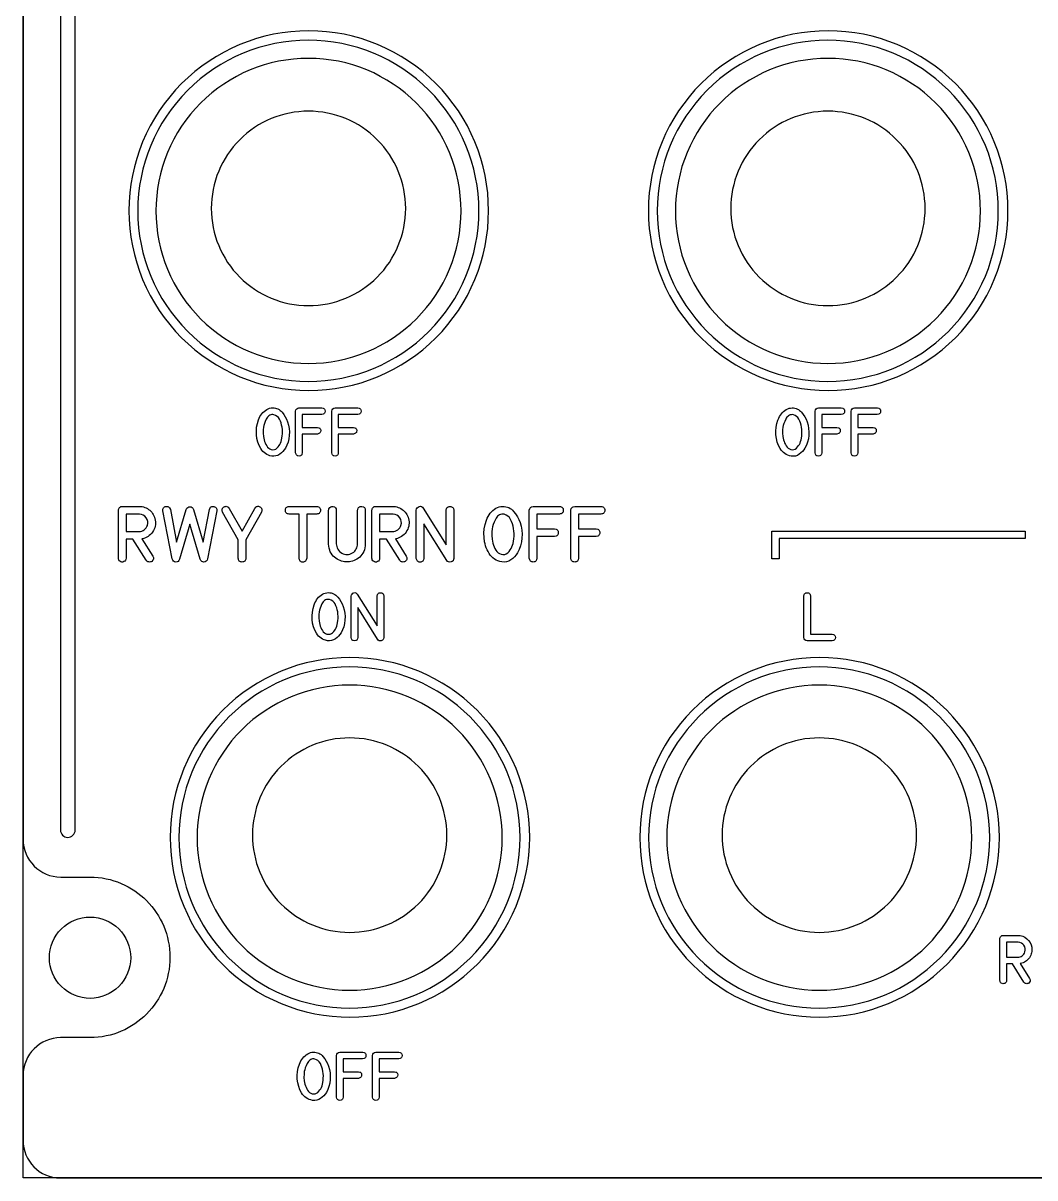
# Model space of a CAD drawing. Extents: x 361 to 684, y 82 to 686.
# Drawn here: x 361.5 to 423.4, y 81.8 to 152.4 of the extents above; entities that cross this region are included whole.
import ezdxf

# ---------------------------------------------------------------- set-up
doc = ezdxf.new("R2010")
doc.units = 0
for name, color, linetype in [('_BACKPANEL', 5, 'CONTINUOUS'), ('_ENGRAVING', 105, 'CONTINUOUS'), ('_TOPLAYER', 1, 'CONTINUOUS')]:
    doc.layers.add(name, color=color, linetype=linetype)

msp = doc.modelspace()

# ---------------------------------------------------------------- linework, layer by layer
at = {"layer": '_BACKPANEL'}
msp.add_lwpolyline([(683.772, 213.525), (683.772, 208.819), (683.772, 199.406), (683.772, 189.994), (683.772, 91.163), (683.772, 81.75), (361.5, 81.75), (361.5, 91.163), (361.5, 189.994), (361.5, 199.406), (361.5, 208.819), (361.5, 213.525)], close=True, dxfattribs=at)
for points in [[(378.972, 147.041, 0.414214), (373.022, 141.091, 0.414214), (378.972, 135.141, 0.414214), (384.922, 141.091, 0.414214)], [(410.772, 147.041, 0.414214), (404.822, 141.091, 0.414214), (410.772, 135.141, 0.414214), (416.722, 141.091, 0.414214)], [(381.492, 108.681, 0.414214), (375.542, 102.731, 0.414214), (381.492, 96.781, 0.414214), (387.442, 102.731, 0.414214)], [(410.243, 108.681, 0.414214), (404.293, 102.731, 0.414214), (410.243, 96.781, 0.414214), (416.193, 102.731, 0.414214)], [(365.602, 92.74, -0.414214), (363.113, 95.228, -0.414214), (365.602, 97.716, -0.414214), (368.09, 95.228, -0.414214)]]:
    msp.add_lwpolyline(points, format="xyb", close=True, dxfattribs=at)
at = {"layer": '_ENGRAVING'}
msp.add_lwpolyline([(363.787, 192.527), (363.787, 103.037), (363.796, 102.946), (363.822, 102.862), (363.864, 102.786), (363.919, 102.719), (363.985, 102.664), (364.062, 102.623), (364.146, 102.597), (364.237, 102.588), (364.238, 102.588), (364.328, 102.597), (364.412, 102.623), (364.489, 102.665), (364.555, 102.719), (364.61, 102.786), (364.651, 102.862), (364.678, 102.946), (364.687, 103.037), (364.687, 192.527)], dxfattribs=at)
for points in [[(378.989, 151.96, 0.414214), (367.982, 140.953, 0.414214), (378.989, 129.947, 0.414214), (389.995, 140.953, 0.414214)], [(378.961, 151.385, 0.414214), (368.52, 140.943, 0.414214), (378.961, 130.502, 0.414214), (389.403, 140.943, 0.414214)], [(410.789, 151.96, 0.414214), (399.782, 140.953, 0.414214), (410.789, 129.947, 0.414214), (421.795, 140.953, 0.414214)], [(410.761, 151.385, 0.414214), (400.32, 140.943, 0.414214), (410.761, 130.502, 0.414214), (421.203, 140.943, 0.414214)], [(381.509, 113.6, 0.414214), (370.502, 102.594, 0.414214), (381.509, 91.587, 0.414214), (392.515, 102.594, 0.414214)], [(410.26, 113.6, 0.414214), (399.254, 102.594, 0.414214), (410.26, 91.587, 0.414214), (421.266, 102.594, 0.414214)], [(381.481, 113.025, 0.414214), (371.04, 102.583, 0.414214), (381.481, 92.142, 0.414214), (391.923, 102.583, 0.414214)], [(410.233, 113.025, 0.414214), (399.791, 102.583, 0.414214), (410.233, 92.142, 0.414214), (420.674, 102.583, 0.414214)]]:
    msp.add_lwpolyline(points, format="xyb", close=True, dxfattribs=at)
for points in [[(377.697, 128.031), (377.753, 127.829), (377.789, 127.624), (377.803, 127.415), (377.797, 127.201), (377.771, 126.991), (377.722, 126.79), (377.653, 126.599), (377.562, 126.416), (377.491, 126.31), (377.41, 126.212), (377.316, 126.123), (377.211, 126.041), (377.097, 125.977), (376.977, 125.937), (376.852, 125.923), (376.72, 125.933), (376.614, 125.957), (376.514, 125.99), (376.421, 126.033), (376.334, 126.085), (376.254, 126.147), (376.18, 126.218), (376.112, 126.299), (376.051, 126.389), (375.947, 126.584), (375.868, 126.79), (375.814, 127.007), (375.784, 127.234), (375.78, 127.465), (375.799, 127.693), (375.842, 127.919), (375.91, 128.141), (375.953, 128.247), (376.002, 128.347), (376.056, 128.438), (376.117, 128.522), (376.183, 128.599), (376.256, 128.668), (376.334, 128.729), (376.419, 128.783), (376.505, 128.826), (376.593, 128.857), (376.683, 128.875), (376.775, 128.881), (376.862, 128.877), (376.944, 128.864), (377.023, 128.843), (377.098, 128.814), (377.168, 128.777), (377.235, 128.731), (377.297, 128.676), (377.355, 128.613), (377.461, 128.477), (377.553, 128.334), (377.632, 128.186)], [(378.185, 126.131), (378.185, 128.676), (378.207, 128.76), (378.249, 128.823), (378.31, 128.863), (378.39, 128.881), (379.787, 128.881), (379.874, 128.862), (379.909, 128.845), (379.937, 128.822), (379.959, 128.794), (379.975, 128.76), (379.987, 128.677), (379.974, 128.594), (379.959, 128.56), (379.936, 128.532), (379.908, 128.51), (379.873, 128.493), (379.784, 128.476), (378.59, 128.476), (378.59, 127.686), (379.521, 127.686), (379.608, 127.669), (379.643, 127.652), (379.671, 127.63), (379.693, 127.603), (379.709, 127.571), (379.723, 127.491), (379.712, 127.411), (379.696, 127.377), (379.674, 127.349), (379.646, 127.325), (379.611, 127.305), (379.521, 127.281), (378.59, 127.281), (378.59, 126.131), (378.573, 126.043), (378.556, 126.009), (378.534, 125.981), (378.507, 125.958), (378.475, 125.942), (378.395, 125.929), (378.314, 125.94), (378.28, 125.956), (378.252, 125.978), (378.228, 126.006), (378.209, 126.041)], [(380.391, 126.131), (380.391, 128.676), (380.414, 128.76), (380.455, 128.823), (380.516, 128.863), (380.596, 128.881), (381.993, 128.881), (382.081, 128.862), (382.115, 128.845), (382.143, 128.822), (382.165, 128.794), (382.181, 128.76), (382.194, 128.677), (382.181, 128.594), (382.165, 128.56), (382.143, 128.532), (382.114, 128.51), (382.079, 128.493), (381.99, 128.476), (380.797, 128.476), (380.797, 127.686), (381.727, 127.686), (381.815, 127.669), (381.849, 127.652), (381.878, 127.63), (381.9, 127.603), (381.916, 127.571), (381.929, 127.491), (381.918, 127.411), (381.902, 127.377), (381.88, 127.349), (381.852, 127.325), (381.817, 127.305), (381.727, 127.281), (380.797, 127.281), (380.797, 126.131), (380.779, 126.043), (380.762, 126.009), (380.741, 125.981), (380.714, 125.958), (380.681, 125.942), (380.601, 125.929), (380.52, 125.94), (380.487, 125.956), (380.458, 125.978), (380.434, 126.006), (380.415, 126.041)], [(409.5, 128.03), (409.556, 127.828), (409.592, 127.623), (409.606, 127.414), (409.601, 127.2), (409.574, 126.99), (409.525, 126.789), (409.456, 126.598), (409.365, 126.415), (409.295, 126.309), (409.213, 126.211), (409.119, 126.122), (409.014, 126.04), (408.9, 125.976), (408.78, 125.936), (408.655, 125.922), (408.523, 125.932), (408.417, 125.956), (408.318, 125.989), (408.224, 126.032), (408.137, 126.084), (408.057, 126.146), (407.983, 126.217), (407.915, 126.298), (407.854, 126.388), (407.75, 126.583), (407.671, 126.789), (407.617, 127.006), (407.588, 127.233), (407.583, 127.464), (407.602, 127.692), (407.645, 127.918), (407.713, 128.14), (407.756, 128.246), (407.805, 128.346), (407.859, 128.437), (407.92, 128.521), (407.987, 128.598), (408.059, 128.667), (408.137, 128.728), (408.222, 128.782), (408.308, 128.825), (408.396, 128.856), (408.486, 128.874), (408.578, 128.88), (408.665, 128.876), (408.748, 128.863), (408.826, 128.842), (408.901, 128.813), (408.971, 128.776), (409.038, 128.73), (409.1, 128.675), (409.158, 128.612), (409.264, 128.476), (409.356, 128.333), (409.435, 128.185)], [(409.988, 126.13), (409.988, 128.675), (410.011, 128.759), (410.052, 128.822), (410.113, 128.862), (410.193, 128.88), (411.59, 128.88), (411.677, 128.861), (411.712, 128.844), (411.74, 128.821), (411.762, 128.793), (411.778, 128.759), (411.79, 128.676), (411.778, 128.593), (411.762, 128.559), (411.739, 128.531), (411.711, 128.509), (411.676, 128.492), (411.587, 128.475), (410.393, 128.475), (410.393, 127.685), (411.324, 127.685), (411.412, 127.668), (411.446, 127.651), (411.474, 127.629), (411.496, 127.602), (411.513, 127.57), (411.526, 127.491), (411.515, 127.41), (411.499, 127.376), (411.477, 127.348), (411.449, 127.324), (411.414, 127.304), (411.324, 127.28), (410.393, 127.28), (410.393, 126.13), (410.376, 126.042), (410.359, 126.008), (410.337, 125.98), (410.31, 125.958), (410.278, 125.941), (410.198, 125.928), (410.117, 125.939), (410.084, 125.955), (410.055, 125.977), (410.031, 126.005), (410.012, 126.04)], [(412.194, 126.13), (412.194, 128.675), (412.217, 128.759), (412.259, 128.822), (412.319, 128.862), (412.399, 128.88), (413.796, 128.88), (413.884, 128.861), (413.918, 128.844), (413.947, 128.821), (413.968, 128.793), (413.984, 128.759), (413.997, 128.676), (413.984, 128.593), (413.968, 128.559), (413.946, 128.531), (413.917, 128.509), (413.882, 128.492), (413.793, 128.475), (412.6, 128.475), (412.6, 127.685), (413.531, 127.685), (413.618, 127.668), (413.652, 127.651), (413.681, 127.629), (413.703, 127.602), (413.719, 127.57), (413.733, 127.491), (413.721, 127.41), (413.706, 127.376), (413.684, 127.348), (413.655, 127.324), (413.62, 127.304), (413.531, 127.28), (412.6, 127.28), (412.6, 126.13), (412.582, 126.042), (412.566, 126.008), (412.544, 125.98), (412.517, 125.958), (412.484, 125.941), (412.404, 125.928), (412.323, 125.939), (412.29, 125.955), (412.261, 125.977), (412.237, 126.005), (412.218, 126.04)], [(376.787, 128.471), (376.722, 128.467), (376.662, 128.453), (376.606, 128.431), (376.553, 128.4), (376.505, 128.36), (376.461, 128.311), (376.421, 128.253), (376.385, 128.186), (376.323, 128.048), (376.273, 127.921), (376.237, 127.804), (376.212, 127.698), (376.194, 127.535), (376.192, 127.341), (376.211, 127.133), (376.253, 126.928), (376.283, 126.828), (376.319, 126.734), (376.363, 126.644), (376.413, 126.56), (376.47, 126.485), (376.536, 126.424), (376.61, 126.376), (376.693, 126.343), (376.79, 126.324), (376.881, 126.331), (376.965, 126.364), (377.041, 126.423), (377.11, 126.496), (377.17, 126.571), (377.221, 126.648), (377.263, 126.728), (377.298, 126.818), (377.327, 126.92), (377.35, 127.036), (377.367, 127.164), (377.377, 127.299), (377.378, 127.434), (377.371, 127.568), (377.354, 127.703), (377.329, 127.834), (377.294, 127.959), (377.249, 128.077), (377.194, 128.188), (377.127, 128.286), (377.049, 128.364), (376.957, 128.423), (376.853, 128.463)], [(408.59, 128.47), (408.525, 128.466), (408.465, 128.452), (408.409, 128.43), (408.357, 128.399), (408.308, 128.359), (408.264, 128.31), (408.224, 128.252), (408.188, 128.185), (408.126, 128.047), (408.077, 127.92), (408.04, 127.803), (408.015, 127.697), (407.997, 127.534), (407.995, 127.34), (408.014, 127.132), (408.056, 126.927), (408.086, 126.827), (408.123, 126.733), (408.166, 126.643), (408.216, 126.559), (408.274, 126.484), (408.339, 126.423), (408.414, 126.375), (408.496, 126.342), (408.593, 126.323), (408.684, 126.33), (408.768, 126.363), (408.844, 126.422), (408.913, 126.495), (408.973, 126.57), (409.024, 126.647), (409.066, 126.727), (409.101, 126.817), (409.13, 126.919), (409.153, 127.035), (409.171, 127.163), (409.18, 127.298), (409.181, 127.433), (409.174, 127.567), (409.158, 127.702), (409.132, 127.833), (409.097, 127.958), (409.052, 128.076), (408.997, 128.187), (408.93, 128.285), (408.852, 128.363), (408.76, 128.422), (408.656, 128.462)], [(369.439, 119.805), (369.475, 119.714), (369.48, 119.672), (369.477, 119.632), (369.465, 119.593), (369.445, 119.556), (369.379, 119.488), (369.338, 119.465), (369.293, 119.45), (369.246, 119.446), (369.195, 119.45), (369.146, 119.463), (369.105, 119.485), (369.07, 119.515), (369.043, 119.553), (368.222, 120.85), (367.806, 120.85), (367.806, 119.678), (367.797, 119.611), (367.773, 119.553), (367.732, 119.506), (367.674, 119.469), (367.609, 119.447), (367.547, 119.443), (367.486, 119.459), (367.428, 119.493), (367.388, 119.53), (367.359, 119.574), (367.342, 119.623), (367.336, 119.678), (367.336, 122.62), (367.34, 122.667), (367.353, 122.71), (367.374, 122.749), (367.404, 122.785), (367.439, 122.815), (367.479, 122.836), (367.522, 122.849), (367.569, 122.853), (368.603, 122.853), (368.695, 122.85), (368.783, 122.838), (368.869, 122.82), (368.952, 122.794), (369.031, 122.761), (369.107, 122.72), (369.181, 122.672), (369.251, 122.616), (369.375, 122.489), (369.428, 122.42), (369.473, 122.347), (369.513, 122.27), (369.546, 122.188), (369.592, 122.014), (369.605, 121.917), (369.608, 121.822), (369.602, 121.728), (369.586, 121.636), (369.56, 121.545), (369.525, 121.456), (369.481, 121.368), (369.426, 121.282), (369.365, 121.201), (369.299, 121.129), (369.228, 121.065), (369.152, 121.009), (369.072, 120.961), (368.986, 120.922), (368.896, 120.891), (368.801, 120.869), (368.77, 120.864)], [(368.603, 121.318), (368.686, 121.325), (368.767, 121.344), (368.843, 121.376), (368.917, 121.421), (368.983, 121.477), (369.037, 121.54), (369.08, 121.612), (369.111, 121.691), (369.136, 121.816), (369.132, 121.935), (369.1, 122.048), (369.039, 122.155), (368.957, 122.247), (368.861, 122.316), (368.751, 122.361), (368.626, 122.384), (367.806, 122.384), (367.806, 121.318)], [(371.935, 122.663), (372.517, 120.672), (372.907, 122.663), (372.95, 122.759), (372.978, 122.795), (373.01, 122.822), (373.047, 122.84), (373.087, 122.851), (373.132, 122.853), (373.181, 122.847), (373.228, 122.833), (373.269, 122.814), (373.303, 122.789), (373.33, 122.758), (373.35, 122.721), (373.363, 122.678), (373.368, 122.575), (372.792, 119.635), (372.759, 119.554), (372.711, 119.495), (372.65, 119.458), (372.575, 119.443), (372.499, 119.451), (372.434, 119.482), (372.38, 119.535), (372.338, 119.612), (371.708, 121.759), (371.084, 119.612), (371.041, 119.534), (370.987, 119.48), (370.923, 119.45), (370.849, 119.443), (370.776, 119.46), (370.714, 119.497), (370.664, 119.555), (370.626, 119.635), (370.05, 122.575), (370.062, 122.682), (370.077, 122.725), (370.097, 122.763), (370.124, 122.794), (370.157, 122.819), (370.195, 122.837), (370.24, 122.849), (370.286, 122.854), (370.328, 122.851), (370.368, 122.84), (370.404, 122.821), (370.437, 122.793), (370.466, 122.758), (370.516, 122.663), (370.901, 120.669), (371.484, 122.663), (371.525, 122.736), (371.577, 122.788), (371.639, 122.821), (371.712, 122.833), (371.785, 122.825), (371.847, 122.793), (371.896, 122.74)], [(375.686, 122.732), (375.754, 122.811), (375.791, 122.836), (375.829, 122.852), (375.869, 122.859), (375.911, 122.857), (375.955, 122.846), (376, 122.825), (376.041, 122.798), (376.075, 122.767), (376.099, 122.733), (376.115, 122.695), (376.123, 122.653), (376.122, 122.608), (376.094, 122.507), (375.136, 120.797), (375.136, 119.683), (375.13, 119.628), (375.116, 119.58), (375.097, 119.539), (375.071, 119.506), (375.039, 119.48), (375, 119.462), (374.955, 119.45), (374.904, 119.447), (374.853, 119.45), (374.808, 119.462), (374.77, 119.48), (374.737, 119.506), (374.712, 119.539), (374.692, 119.58), (374.679, 119.628), (374.672, 119.683), (374.672, 120.797), (373.716, 122.507), (373.689, 122.607), (373.688, 122.652), (373.695, 122.693), (373.71, 122.731), (373.734, 122.765), (373.766, 122.795), (373.806, 122.822), (373.85, 122.843), (373.893, 122.855), (373.934, 122.857), (373.975, 122.85), (374.014, 122.834), (374.052, 122.809), (374.124, 122.732), (374.905, 121.336)], [(378.399, 119.676), (378.399, 122.384), (377.788, 122.384), (377.733, 122.391), (377.686, 122.405), (377.646, 122.425), (377.613, 122.451), (377.588, 122.484), (377.57, 122.522), (377.559, 122.567), (377.555, 122.618), (377.559, 122.668), (377.57, 122.713), (377.589, 122.752), (377.614, 122.784), (377.647, 122.811), (377.686, 122.831), (377.733, 122.845), (377.788, 122.853), (379.478, 122.853), (379.532, 122.846), (379.578, 122.832), (379.618, 122.812), (379.65, 122.785), (379.675, 122.753), (379.694, 122.714), (379.704, 122.669), (379.708, 122.618), (379.705, 122.566), (379.694, 122.522), (379.676, 122.483), (379.651, 122.451), (379.619, 122.424), (379.579, 122.405), (379.532, 122.391), (379.478, 122.384), (378.868, 122.384), (378.868, 119.676), (378.839, 119.573), (378.816, 119.533), (378.788, 119.5), (378.754, 119.475), (378.716, 119.457), (378.672, 119.446), (378.623, 119.443), (378.574, 119.448), (378.531, 119.459), (378.494, 119.478), (378.463, 119.503), (378.438, 119.536), (378.419, 119.576)], [(382.45, 120.567), (382.45, 120.534), (382.443, 120.434), (382.421, 120.311), (382.391, 120.196), (382.351, 120.09), (382.304, 119.991), (382.247, 119.902), (382.182, 119.82), (382.108, 119.747), (382.025, 119.682), (381.937, 119.626), (381.848, 119.577), (381.758, 119.537), (381.665, 119.505), (381.572, 119.48), (381.477, 119.464), (381.38, 119.456), (381.282, 119.456), (381.185, 119.464), (381.089, 119.48), (380.996, 119.504), (380.905, 119.536), (380.816, 119.575), (380.729, 119.623), (380.644, 119.679), (380.561, 119.743), (380.484, 119.815), (380.416, 119.894), (380.357, 119.982), (380.308, 120.077), (380.269, 120.179), (380.238, 120.29), (380.217, 120.408), (380.205, 120.534), (380.205, 120.567), (380.205, 122.62), (380.21, 122.668), (380.224, 122.71), (380.27, 122.784), (380.33, 122.832), (380.403, 122.853), (380.489, 122.848), (380.57, 122.82), (380.628, 122.773), (380.663, 122.706), (380.675, 122.62), (380.675, 120.567), (380.685, 120.475), (380.705, 120.388), (380.734, 120.307), (380.772, 120.233), (380.818, 120.164), (380.874, 120.101), (380.938, 120.045), (381.012, 119.995), (381.09, 119.953), (381.17, 119.924), (381.251, 119.908), (381.332, 119.904), (381.415, 119.912), (381.498, 119.933), (381.583, 119.966), (381.669, 120.011), (381.741, 120.06), (381.803, 120.116), (381.855, 120.178), (381.896, 120.248), (381.929, 120.322), (381.954, 120.4), (381.971, 120.482), (381.982, 120.567), (381.982, 122.62), (381.985, 122.665), (382.015, 122.753), (382.038, 122.787), (382.067, 122.814), (382.101, 122.833), (382.141, 122.846), (382.236, 122.85), (382.33, 122.828), (382.366, 122.808), (382.396, 122.782), (382.42, 122.751), (382.436, 122.713), (382.45, 122.62)], [(384.959, 119.805), (384.995, 119.714), (385, 119.672), (384.997, 119.632), (384.985, 119.593), (384.965, 119.556), (384.899, 119.488), (384.857, 119.465), (384.813, 119.45), (384.765, 119.446), (384.715, 119.45), (384.666, 119.463), (384.625, 119.485), (384.59, 119.515), (384.562, 119.553), (383.742, 120.85), (383.325, 120.85), (383.325, 119.678), (383.317, 119.611), (383.292, 119.553), (383.251, 119.506), (383.194, 119.469), (383.129, 119.447), (383.066, 119.443), (383.006, 119.459), (382.947, 119.493), (382.907, 119.53), (382.879, 119.574), (382.862, 119.623), (382.856, 119.678), (382.856, 122.62), (382.86, 122.667), (382.873, 122.71), (382.894, 122.749), (382.923, 122.785), (382.959, 122.815), (382.998, 122.836), (383.042, 122.849), (383.089, 122.853), (384.123, 122.853), (384.215, 122.85), (384.303, 122.838), (384.389, 122.82), (384.471, 122.794), (384.551, 122.761), (384.627, 122.72), (384.7, 122.672), (384.771, 122.616), (384.895, 122.489), (384.947, 122.42), (384.993, 122.347), (385.033, 122.27), (385.066, 122.188), (385.112, 122.014), (385.125, 121.917), (385.128, 121.822), (385.121, 121.728), (385.105, 121.636), (385.08, 121.545), (385.045, 121.456), (385, 121.368), (384.946, 121.282), (384.885, 121.201), (384.819, 121.129), (384.748, 121.065), (384.672, 121.009), (384.592, 120.961), (384.506, 120.922), (384.416, 120.891), (384.321, 120.869), (384.289, 120.864)], [(384.123, 121.318), (384.206, 121.325), (384.286, 121.344), (384.363, 121.376), (384.437, 121.421), (384.503, 121.477), (384.557, 121.54), (384.6, 121.612), (384.631, 121.691), (384.656, 121.816), (384.652, 121.935), (384.62, 122.048), (384.559, 122.155), (384.477, 122.247), (384.381, 122.316), (384.271, 122.361), (384.146, 122.384), (383.325, 122.384), (383.325, 121.318)], [(387.869, 119.673), (387.858, 119.594), (387.827, 119.53), (387.774, 119.483), (387.7, 119.451), (387.62, 119.439), (387.55, 119.452), (387.489, 119.489), (387.438, 119.55), (386.039, 121.793), (386.039, 119.673), (386.011, 119.571), (385.989, 119.531), (385.962, 119.498), (385.93, 119.473), (385.893, 119.455), (385.851, 119.444), (385.804, 119.44), (385.756, 119.444), (385.714, 119.455), (385.678, 119.473), (385.646, 119.498), (385.619, 119.531), (385.597, 119.571), (385.57, 119.673), (385.57, 122.613), (385.59, 122.693), (385.627, 122.757), (385.679, 122.807), (385.747, 122.842), (385.82, 122.856), (385.887, 122.843), (385.947, 122.804), (386.001, 122.738), (387.4, 120.492), (387.4, 122.613), (387.427, 122.717), (387.448, 122.758), (387.476, 122.791), (387.509, 122.817), (387.548, 122.835), (387.592, 122.846), (387.642, 122.849), (387.691, 122.845), (387.735, 122.833), (387.772, 122.815), (387.804, 122.789), (387.829, 122.756), (387.849, 122.716), (387.869, 122.613)], [(391.925, 121.873), (391.99, 121.64), (392.031, 121.403), (392.048, 121.161), (392.041, 120.915), (392.01, 120.673), (391.954, 120.441), (391.874, 120.22), (391.769, 120.009), (391.688, 119.887), (391.593, 119.774), (391.486, 119.67), (391.364, 119.577), (391.233, 119.502), (391.094, 119.456), (390.95, 119.44), (390.798, 119.452), (390.676, 119.479), (390.561, 119.518), (390.453, 119.567), (390.353, 119.627), (390.26, 119.699), (390.174, 119.781), (390.096, 119.874), (390.026, 119.978), (389.962, 120.089), (389.906, 120.203), (389.857, 120.32), (389.815, 120.441), (389.78, 120.564), (389.752, 120.69), (389.718, 120.953), (389.713, 121.219), (389.735, 121.483), (389.785, 121.743), (389.863, 121.999), (389.913, 122.122), (389.969, 122.236), (390.032, 122.342), (390.102, 122.439), (390.179, 122.527), (390.262, 122.607), (390.353, 122.678), (390.45, 122.74), (390.549, 122.79), (390.651, 122.825), (390.755, 122.846), (390.861, 122.853), (390.961, 122.848), (391.057, 122.834), (391.147, 122.81), (391.233, 122.776), (391.315, 122.733), (391.391, 122.68), (391.463, 122.617), (391.531, 122.544), (391.653, 122.387), (391.759, 122.222), (391.85, 122.051)], [(390.875, 122.38), (390.8, 122.375), (390.731, 122.36), (390.666, 122.334), (390.606, 122.298), (390.55, 122.252), (390.499, 122.195), (390.453, 122.128), (390.411, 122.051), (390.34, 121.892), (390.283, 121.745), (390.24, 121.611), (390.212, 121.488), (390.19, 121.3), (390.189, 121.077), (390.21, 120.837), (390.259, 120.6), (390.293, 120.485), (390.336, 120.376), (390.386, 120.273), (390.443, 120.175), (390.51, 120.089), (390.586, 120.018), (390.671, 119.963), (390.766, 119.925), (390.879, 119.903), (390.932, 119.903), (390.983, 119.911), (391.033, 119.926), (391.08, 119.949), (391.169, 120.017), (391.248, 120.101), (391.317, 120.188), (391.376, 120.277), (391.424, 120.369), (391.465, 120.472), (391.498, 120.591), (391.525, 120.724), (391.545, 120.872), (391.556, 121.028), (391.557, 121.183), (391.549, 121.338), (391.53, 121.494), (391.5, 121.645), (391.46, 121.789), (391.408, 121.925), (391.344, 122.053), (391.268, 122.166), (391.177, 122.257), (391.071, 122.325), (390.951, 122.37)], [(392.488, 119.68), (392.488, 122.617), (392.514, 122.714), (392.535, 122.753), (392.562, 122.786), (392.594, 122.812), (392.632, 122.832), (392.724, 122.853), (394.336, 122.853), (394.39, 122.846), (394.437, 122.832), (394.477, 122.812), (394.51, 122.785), (394.535, 122.753), (394.553, 122.714), (394.564, 122.669), (394.568, 122.618), (394.564, 122.566), (394.553, 122.522), (394.535, 122.483), (394.509, 122.451), (394.476, 122.425), (394.435, 122.406), (394.388, 122.392), (394.333, 122.385), (392.956, 122.385), (392.956, 121.475), (394.03, 121.475), (394.13, 121.454), (394.17, 121.435), (394.203, 121.41), (394.229, 121.379), (394.247, 121.342), (394.258, 121.299), (394.263, 121.25), (394.26, 121.201), (394.25, 121.157), (394.232, 121.118), (394.206, 121.085), (394.173, 121.057), (394.133, 121.035), (394.03, 121.007), (392.956, 121.007), (392.956, 119.68), (392.936, 119.579), (392.916, 119.539), (392.891, 119.507), (392.86, 119.481), (392.823, 119.463), (392.779, 119.451), (392.73, 119.447), (392.681, 119.45), (392.637, 119.46), (392.598, 119.478), (392.565, 119.503), (392.538, 119.536), (392.516, 119.577)], [(395.034, 119.68), (395.034, 122.617), (395.06, 122.714), (395.081, 122.753), (395.108, 122.786), (395.14, 122.812), (395.178, 122.832), (395.27, 122.853), (396.882, 122.853), (396.936, 122.846), (396.983, 122.832), (397.023, 122.812), (397.055, 122.785), (397.081, 122.753), (397.099, 122.714), (397.11, 122.669), (397.113, 122.618), (397.11, 122.566), (397.099, 122.522), (397.08, 122.483), (397.055, 122.451), (397.022, 122.425), (396.981, 122.406), (396.934, 122.392), (396.878, 122.385), (395.502, 122.385), (395.502, 121.475), (396.575, 121.475), (396.676, 121.454), (396.716, 121.435), (396.749, 121.41), (396.774, 121.379), (396.793, 121.342), (396.804, 121.299), (396.809, 121.25), (396.806, 121.201), (396.795, 121.157), (396.777, 121.118), (396.752, 121.085), (396.719, 121.057), (396.679, 121.035), (396.575, 121.007), (395.502, 121.007), (395.502, 119.68), (395.481, 119.579), (395.462, 119.539), (395.437, 119.507), (395.406, 119.481), (395.368, 119.463), (395.325, 119.451), (395.276, 119.447), (395.226, 119.45), (395.182, 119.46), (395.144, 119.478), (395.111, 119.503), (395.083, 119.536), (395.061, 119.577)], [(422.839, 120.884), (407.789, 120.884), (407.789, 119.646), (407.339, 119.646), (407.339, 120.886), (407.339, 121.333), (422.839, 121.333)], [(381.103, 116.724), (381.158, 116.523), (381.194, 116.318), (381.208, 116.11), (381.203, 115.897), (381.176, 115.687), (381.128, 115.487), (381.058, 115.296), (380.967, 115.115), (380.898, 115.009), (380.816, 114.911), (380.723, 114.822), (380.618, 114.741), (380.504, 114.676), (380.385, 114.637), (380.26, 114.622), (380.129, 114.633), (380.023, 114.657), (379.924, 114.69), (379.831, 114.732), (379.744, 114.784), (379.664, 114.846), (379.59, 114.917), (379.522, 114.997), (379.461, 115.087), (379.358, 115.282), (379.279, 115.487), (379.225, 115.703), (379.196, 115.93), (379.191, 116.16), (379.21, 116.387), (379.254, 116.612), (379.321, 116.834), (379.364, 116.94), (379.412, 117.039), (379.467, 117.13), (379.527, 117.214), (379.594, 117.29), (379.666, 117.359), (379.744, 117.42), (379.828, 117.474), (379.914, 117.516), (380.002, 117.547), (380.092, 117.565), (380.183, 117.572), (380.27, 117.567), (380.352, 117.555), (380.431, 117.534), (380.505, 117.505), (380.575, 117.467), (380.641, 117.421), (380.704, 117.367), (380.762, 117.305), (380.867, 117.168), (380.959, 117.026), (381.038, 116.878)], [(383.575, 114.824), (383.566, 114.755), (383.539, 114.701), (383.493, 114.659), (383.429, 114.632), (383.36, 114.622), (383.3, 114.633), (383.247, 114.665), (383.203, 114.718), (381.994, 116.655), (381.994, 114.824), (381.97, 114.736), (381.928, 114.673), (381.9, 114.651), (381.868, 114.635), (381.791, 114.623), (381.714, 114.635), (381.682, 114.651), (381.654, 114.673), (381.613, 114.736), (381.589, 114.824), (381.589, 117.364), (381.606, 117.433), (381.638, 117.488), (381.683, 117.531), (381.742, 117.561), (381.805, 117.574), (381.863, 117.563), (381.915, 117.529), (381.961, 117.472), (383.17, 115.532), (383.17, 117.364), (383.193, 117.454), (383.212, 117.489), (383.236, 117.518), (383.264, 117.54), (383.298, 117.556), (383.379, 117.568), (383.459, 117.554), (383.492, 117.538), (383.519, 117.516), (383.541, 117.487), (383.558, 117.453), (383.575, 117.364)], [(409.503, 114.633), (409.424, 114.649), (409.364, 114.688), (409.323, 114.749), (409.3, 114.832), (409.3, 117.364), (409.324, 117.454), (409.343, 117.49), (409.367, 117.518), (409.395, 117.54), (409.429, 117.556), (409.509, 117.567), (409.588, 117.553), (409.62, 117.537), (409.647, 117.515), (409.669, 117.486), (409.685, 117.452), (409.704, 117.364), (409.704, 115.032), (411.026, 115.034), (411.115, 115.012), (411.149, 114.994), (411.178, 114.971), (411.2, 114.943), (411.215, 114.91), (411.227, 114.828), (411.214, 114.748), (411.197, 114.715), (411.175, 114.688), (411.147, 114.666), (411.112, 114.65), (411.024, 114.633)], [(380.195, 117.163), (380.131, 117.159), (380.071, 117.145), (380.015, 117.123), (379.962, 117.092), (379.914, 117.052), (379.87, 117.003), (379.83, 116.945), (379.794, 116.878), (379.683, 116.614), (379.647, 116.498), (379.622, 116.392), (379.604, 116.23), (379.602, 116.037), (379.621, 115.829), (379.663, 115.625), (379.693, 115.525), (379.729, 115.431), (379.772, 115.342), (379.822, 115.258), (379.88, 115.183), (379.945, 115.122), (380.019, 115.075), (380.101, 115.041), (380.199, 115.023), (380.289, 115.03), (380.372, 115.062), (380.449, 115.121), (380.517, 115.194), (380.577, 115.269), (380.628, 115.346), (380.67, 115.425), (380.705, 115.515), (380.734, 115.617), (380.757, 115.732), (380.774, 115.86), (380.784, 115.994), (380.785, 116.129), (380.777, 116.263), (380.761, 116.397), (380.736, 116.528), (380.7, 116.652), (380.655, 116.769), (380.601, 116.88), (380.535, 116.978), (380.456, 117.056), (380.365, 117.115), (380.261, 117.154)], [(423.115, 93.949), (423.146, 93.871), (423.148, 93.799), (423.12, 93.734), (423.063, 93.675), (423.028, 93.654), (422.989, 93.642), (422.948, 93.638), (422.905, 93.642), (422.863, 93.653), (422.827, 93.672), (422.797, 93.698), (422.773, 93.731), (422.065, 94.855), (421.706, 94.855), (421.706, 93.839), (421.699, 93.781), (421.678, 93.731), (421.643, 93.69), (421.593, 93.658), (421.537, 93.639), (421.483, 93.636), (421.431, 93.649), (421.38, 93.679), (421.346, 93.711), (421.321, 93.749), (421.306, 93.791), (421.301, 93.839), (421.301, 96.389), (421.305, 96.43), (421.316, 96.467), (421.334, 96.501), (421.36, 96.532), (421.39, 96.558), (421.424, 96.577), (421.462, 96.588), (421.502, 96.591), (422.394, 96.591), (422.55, 96.579), (422.695, 96.54), (422.829, 96.476), (422.953, 96.386), (423.06, 96.276), (423.145, 96.152), (423.207, 96.015), (423.247, 95.864), (423.258, 95.78), (423.261, 95.697), (423.255, 95.616), (423.242, 95.536), (423.22, 95.457), (423.189, 95.38), (423.151, 95.304), (423.104, 95.23), (423.051, 95.16), (422.994, 95.097), (422.933, 95.041), (422.868, 94.993), (422.798, 94.951), (422.725, 94.917), (422.647, 94.891), (422.565, 94.871), (422.538, 94.867)], [(422.394, 95.261), (422.466, 95.266), (422.535, 95.283), (422.601, 95.311), (422.665, 95.35), (422.722, 95.398), (422.769, 95.453), (422.806, 95.515), (422.832, 95.584), (422.854, 95.693), (422.85, 95.796), (422.823, 95.893), (422.77, 95.986), (422.7, 96.066), (422.617, 96.125), (422.522, 96.165), (422.414, 96.184), (421.706, 96.184), (421.706, 95.261)], [(380.2, 88.594), (380.256, 88.393), (380.292, 88.187), (380.307, 87.978), (380.301, 87.765), (380.274, 87.554), (380.225, 87.353), (380.156, 87.162), (380.065, 86.98), (379.995, 86.873), (379.913, 86.776), (379.819, 86.686), (379.714, 86.605), (379.6, 86.54), (379.48, 86.5), (379.355, 86.486), (379.223, 86.496), (379.117, 86.52), (379.018, 86.554), (378.924, 86.596), (378.837, 86.649), (378.757, 86.71), (378.683, 86.781), (378.615, 86.862), (378.554, 86.952), (378.45, 87.147), (378.371, 87.353), (378.317, 87.57), (378.288, 87.797), (378.283, 88.028), (378.302, 88.257), (378.346, 88.482), (378.413, 88.704), (378.456, 88.811), (378.505, 88.91), (378.559, 89.001), (378.62, 89.085), (378.687, 89.162), (378.759, 89.231), (378.838, 89.292), (378.922, 89.346), (379.008, 89.389), (379.096, 89.42), (379.186, 89.438), (379.278, 89.444), (379.365, 89.44), (379.448, 89.428), (379.526, 89.407), (379.601, 89.377), (379.671, 89.34), (379.738, 89.294), (379.8, 89.239), (379.858, 89.177), (379.964, 89.04), (380.056, 88.897), (380.135, 88.749)], [(380.688, 86.694), (380.688, 89.239), (380.711, 89.324), (380.752, 89.386), (380.813, 89.426), (380.893, 89.444), (382.29, 89.444), (382.378, 89.426), (382.412, 89.408), (382.44, 89.385), (382.462, 89.357), (382.478, 89.324), (382.49, 89.24), (382.478, 89.157), (382.462, 89.124), (382.439, 89.096), (382.411, 89.073), (382.376, 89.056), (382.287, 89.039), (381.094, 89.039), (381.094, 88.25), (382.024, 88.25), (382.112, 88.232), (382.146, 88.215), (382.174, 88.194), (382.197, 88.167), (382.213, 88.135), (382.226, 88.055), (382.215, 87.974), (382.199, 87.941), (382.177, 87.912), (382.149, 87.888), (382.114, 87.869), (382.024, 87.844), (381.094, 87.844), (381.094, 86.694), (381.076, 86.607), (381.059, 86.572), (381.037, 86.544), (381.01, 86.522), (380.978, 86.506), (380.898, 86.492), (380.817, 86.504), (380.784, 86.519), (380.755, 86.541), (380.731, 86.57), (380.712, 86.605)], [(382.894, 86.694), (382.894, 89.239), (382.917, 89.324), (382.959, 89.386), (383.019, 89.426), (383.099, 89.444), (384.496, 89.444), (384.584, 89.426), (384.618, 89.408), (384.647, 89.385), (384.668, 89.357), (384.684, 89.324), (384.697, 89.24), (384.684, 89.157), (384.668, 89.124), (384.646, 89.096), (384.617, 89.073), (384.582, 89.056), (384.493, 89.039), (383.3, 89.039), (383.3, 88.25), (384.231, 88.25), (384.318, 88.232), (384.352, 88.215), (384.381, 88.194), (384.403, 88.167), (384.419, 88.135), (384.433, 88.055), (384.421, 87.974), (384.406, 87.941), (384.384, 87.912), (384.355, 87.888), (384.32, 87.869), (384.231, 87.844), (383.3, 87.844), (383.3, 86.694), (383.282, 86.607), (383.266, 86.572), (383.244, 86.544), (383.217, 86.522), (383.184, 86.506), (383.104, 86.492), (383.023, 86.504), (382.99, 86.519), (382.961, 86.541), (382.937, 86.57), (382.918, 86.605)], [(379.29, 89.035), (379.225, 89.03), (379.165, 89.017), (379.109, 88.994), (379.057, 88.963), (379.008, 88.923), (378.964, 88.874), (378.924, 88.816), (378.888, 88.749), (378.826, 88.611), (378.777, 88.484), (378.74, 88.367), (378.715, 88.261), (378.697, 88.098), (378.695, 87.905), (378.714, 87.697), (378.756, 87.491), (378.786, 87.392), (378.823, 87.297), (378.866, 87.208), (378.916, 87.123), (378.974, 87.048), (379.039, 86.987), (379.114, 86.94), (379.196, 86.906), (379.294, 86.887), (379.384, 86.894), (379.468, 86.927), (379.544, 86.986), (379.613, 87.059), (379.673, 87.134), (379.724, 87.212), (379.766, 87.291), (379.801, 87.381), (379.83, 87.483), (379.854, 87.599), (379.871, 87.727), (379.88, 87.862), (379.881, 87.997), (379.874, 88.132), (379.858, 88.266), (379.832, 88.397), (379.797, 88.522), (379.752, 88.64), (379.697, 88.751), (379.631, 88.849), (379.552, 88.928), (379.46, 88.987), (379.356, 89.026)]]:
    msp.add_lwpolyline(points, close=True, dxfattribs=at)
at = {"layer": '_TOPLAYER'}
msp.add_lwpolyline([(361.5, 192.803), (361.5, 102.473), (361.512, 102.237), (361.547, 102.008), (361.604, 101.786), (361.681, 101.574), (361.779, 101.373), (361.894, 101.182), (362.027, 101.005), (362.176, 100.841), (362.34, 100.692), (362.517, 100.559), (362.708, 100.444), (362.91, 100.346), (363.122, 100.269), (363.343, 100.212), (363.572, 100.177), (363.808, 100.165), (365.603, 100.165), (365.854, 100.158), (366.102, 100.139), (366.347, 100.108), (366.588, 100.064), (366.824, 100.009), (367.056, 99.943), (367.283, 99.865), (367.505, 99.777), (367.722, 99.678), (367.933, 99.569), (368.137, 99.45), (368.336, 99.322), (368.527, 99.184), (368.712, 99.038), (368.889, 98.883), (369.059, 98.72), (369.221, 98.549), (369.375, 98.37), (369.52, 98.184), (369.656, 97.991), (369.783, 97.792), (369.901, 97.586), (370.009, 97.374), (370.107, 97.157), (370.194, 96.934), (370.271, 96.706), (370.337, 96.473), (370.391, 96.236), (370.434, 95.995), (370.465, 95.75), (370.484, 95.502), (370.491, 95.25), (370.484, 94.998), (370.465, 94.75), (370.434, 94.505), (370.391, 94.264), (370.337, 94.027), (370.271, 93.794), (370.194, 93.566), (370.107, 93.343), (370.009, 93.126), (369.901, 92.914), (369.783, 92.708), (369.656, 92.509), (369.52, 92.316), (369.375, 92.13), (369.221, 91.952), (369.059, 91.781), (368.889, 91.618), (368.712, 91.463), (368.527, 91.316), (368.336, 91.179), (368.137, 91.051), (367.933, 90.932), (367.722, 90.823), (367.505, 90.724), (367.283, 90.636), (367.056, 90.558), (366.824, 90.492), (366.588, 90.436), (366.347, 90.393), (366.102, 90.362), (365.854, 90.342), (365.603, 90.336), (363.796, 90.336), (363.561, 90.322), (363.333, 90.286), (363.113, 90.228), (362.902, 90.15), (362.701, 90.052), (362.512, 89.936), (362.335, 89.803), (362.172, 89.655), (362.024, 89.491), (361.892, 89.314), (361.777, 89.124), (361.68, 88.923), (361.603, 88.712), (361.547, 88.492), (361.512, 88.263), (361.5, 88.028), (361.5, 84.057), (361.512, 83.821), (361.545, 83.592), (361.6, 83.371), (361.676, 83.159), (361.77, 82.957), (361.883, 82.767), (362.012, 82.59), (362.158, 82.426), (362.318, 82.277), (362.492, 82.144), (362.68, 82.029), (362.879, 81.931), (363.088, 81.854), (363.308, 81.797), (363.536, 81.762), (363.771, 81.75), (455.842, 81.75)], dxfattribs=at)
for points in [[(378.972, 150.275, 0.414214), (369.634, 140.937, 0.414214), (378.972, 131.599, 0.414214), (388.31, 140.937, 0.414214)], [(410.772, 150.275, 0.414214), (401.434, 140.937, 0.414214), (410.772, 131.599, 0.414214), (420.11, 140.937, 0.414214)], [(381.492, 111.915, 0.414214), (372.154, 102.577, 0.414214), (381.492, 93.239, 0.414214), (390.83, 102.577, 0.414214)], [(410.243, 111.915, 0.414214), (400.906, 102.577, 0.414214), (410.243, 93.239, 0.414214), (419.581, 102.577, 0.414214)]]:
    msp.add_lwpolyline(points, format="xyb", close=True, dxfattribs=at)

doc.saveas('drawing.dxf')
